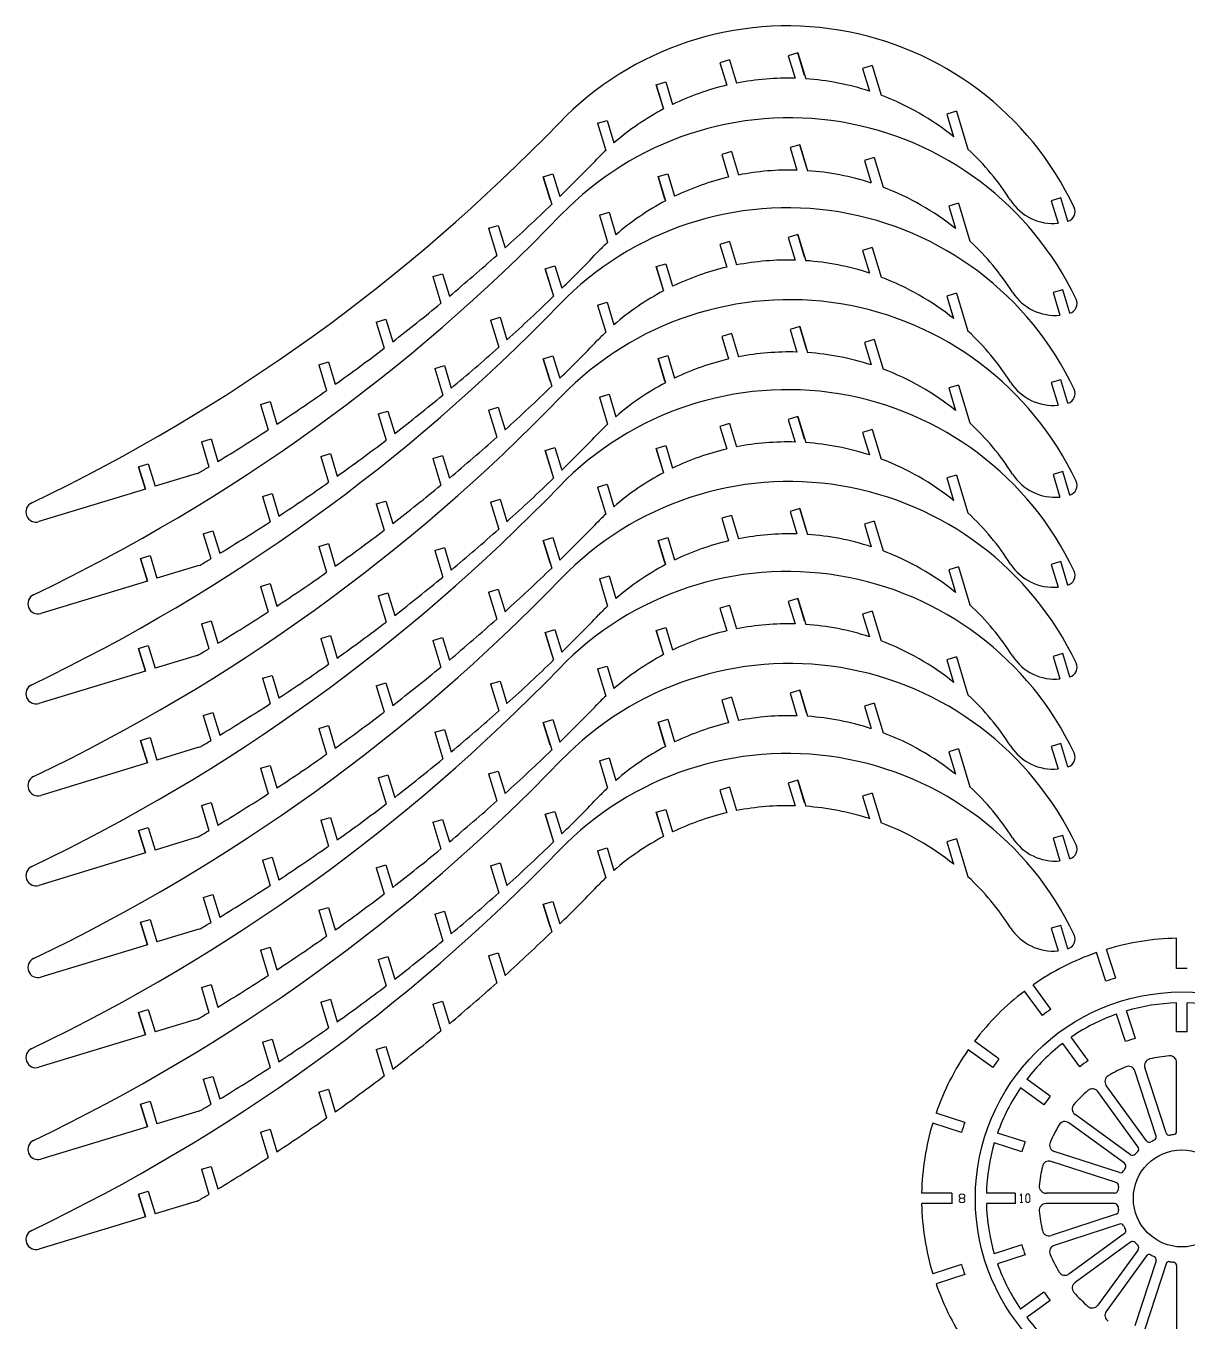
# Model space of a CAD drawing. Header units: millimetres. Extents: x 153 to 1025, y 100 to 692.
# Drawn here: x 168 to 512.7, y 307 to 691.5 of the extents above; entities that cross this region are included whole.
import ezdxf

# ---------------------------------------------------------------- set-up
doc = ezdxf.new("R2010")
doc.units = ezdxf.units.MM

msp = doc.modelspace()

# ---------------------------------------------------------------- linework, layer by layer
for p, q in [((376.85, 681.47), (373.99, 680.6)), ((376.85, 681.47), (378.96, 674.54)), ((397.12, 683.54), (394.26, 682.67)), ((394.26, 682.67), (396.3, 675.97)), ((397.12, 683.54), (399.47, 675.82)), ((399.16, 676.84), (397.12, 683.54)), ((373.99, 680.6), (376.02, 673.91)), ((419.19, 679.72), (416.33, 678.85)), ((416.33, 678.85), (418.37, 672.15)), ((419.19, 679.72), (421.87, 670.92)), ((355.07, 674.05), (357.94, 674.92)), ((355.07, 674.05), (357.26, 666.86)), ((357.11, 667.36), (355.07, 674.05)), ((357.94, 674.92), (359.97, 668.23)), ((444.22, 666.17), (441.36, 665.3)), ((441.36, 665.3), (443.39, 658.61)), ((444.22, 666.17), (447.64, 654.93)), ((337.65, 662.6), (340.51, 663.47)), ((337.65, 662.6), (340.1, 654.56)), ((340.51, 663.47), (342.55, 656.78)), ((377.42, 654.2), (374.56, 653.33)), ((377.42, 654.2), (379.53, 647.26)), ((397.7, 656.26), (394.84, 655.39)), ((394.84, 655.39), (396.88, 648.69)), ((397.7, 656.26), (400.05, 648.54)), ((399.74, 649.57), (397.7, 656.26)), ((374.56, 653.33), (376.6, 646.63)), ((419.77, 652.44), (416.91, 651.57)), ((416.91, 651.57), (418.94, 644.88)), ((419.77, 652.44), (422.44, 643.65)), ((321.58, 646.72), (324.44, 647.59)), ((321.58, 646.72), (324.07, 638.54)), ((323.62, 640.02), (321.58, 646.72)), ((324.44, 647.59), (326.48, 640.89)), ((355.65, 646.78), (358.51, 647.65)), ((355.65, 646.78), (357.84, 639.58)), ((357.69, 640.08), (355.65, 646.78)), ((358.51, 647.65), (360.55, 640.95)), ((444.79, 638.9), (441.93, 638.03)), ((444.79, 638.9), (448.21, 627.65)), ((475.2, 640.48), (472.34, 639.61)), ((472.34, 639.61), (474.37, 632.91)), ((477.32, 633.5), (475.2, 640.48)), ((338.23, 635.32), (341.09, 636.2)), ((338.23, 635.32), (340.68, 627.28)), ((341.09, 636.2), (343.13, 629.5)), ((441.93, 638.03), (443.97, 631.33)), ((305.33, 631.43), (308.19, 632.3)), ((305.33, 631.43), (307.77, 623.4)), ((308.19, 632.3), (310.23, 625.6)), ((477.29, 633.49), (477.32, 633.5)), ((376.85, 627.47), (373.99, 626.6)), ((376.85, 627.47), (378.96, 620.54)), ((397.12, 629.54), (394.26, 628.67)), ((394.26, 628.67), (396.3, 621.97)), ((397.12, 629.54), (399.47, 621.82)), ((399.16, 622.84), (397.12, 629.54)), ((373.99, 626.6), (376.02, 619.91)), ((419.19, 625.72), (416.33, 624.85)), ((416.33, 624.85), (418.37, 618.15)), ((419.19, 625.72), (421.87, 616.92)), ((322.16, 619.44), (325.02, 620.31)), ((322.16, 619.44), (324.64, 611.27)), ((324.19, 612.74), (322.16, 619.44)), ((325.02, 620.31), (327.06, 613.61)), ((355.07, 620.05), (357.94, 620.92)), ((355.07, 620.05), (357.26, 612.86)), ((357.11, 613.36), (355.07, 620.05)), ((357.94, 620.92), (359.97, 614.23)), ((288.79, 617.07), (291.65, 617.94)), ((288.79, 617.07), (291.19, 609.17)), ((291.65, 617.94), (293.69, 611.24)), ((444.22, 612.17), (441.36, 611.3)), ((444.22, 612.17), (447.64, 600.93)), ((475.77, 613.2), (472.91, 612.33)), ((472.91, 612.33), (474.95, 605.63)), ((477.9, 606.22), (475.77, 613.2)), ((337.65, 608.6), (340.51, 609.47)), ((337.65, 608.6), (340.1, 600.56)), ((340.51, 609.47), (342.55, 602.78)), ((441.36, 611.3), (443.39, 604.61)), ((271.99, 603.58), (274.85, 604.46)), ((274.85, 604.46), (276.89, 597.76)), ((305.9, 604.15), (308.76, 605.02)), ((305.9, 604.15), (308.35, 596.12)), ((308.76, 605.02), (310.8, 598.33)), ((477.87, 606.21), (477.9, 606.22)), ((271.99, 603.58), (274.35, 595.82)), ((377.42, 600.2), (374.56, 599.33)), ((377.42, 600.2), (379.53, 593.26)), ((397.7, 602.26), (394.84, 601.39)), ((394.84, 601.39), (396.88, 594.69)), ((397.7, 602.26), (400.05, 594.54)), ((399.74, 595.57), (397.7, 602.26)), ((374.56, 599.33), (376.6, 592.63)), ((419.77, 598.44), (416.91, 597.57)), ((416.91, 597.57), (418.94, 590.88)), ((419.77, 598.44), (422.44, 589.65)), ((321.58, 592.72), (324.44, 593.59)), ((321.58, 592.72), (324.07, 584.54)), ((323.62, 586.02), (321.58, 592.72)), ((324.44, 593.59), (326.48, 586.89)), ((355.65, 592.78), (358.51, 593.65)), ((355.65, 592.78), (357.84, 585.58)), ((357.69, 586.08), (355.65, 592.78)), ((358.51, 593.65), (360.55, 586.95)), ((254.93, 590.94), (257.79, 591.81)), ((254.93, 590.94), (257.25, 583.29)), ((257.79, 591.81), (259.83, 585.11)), ((289.37, 589.79), (292.23, 590.66)), ((289.37, 589.79), (291.77, 581.89)), ((292.23, 590.66), (294.27, 583.96)), ((444.79, 584.9), (441.93, 584.03)), ((444.79, 584.9), (448.21, 573.65)), ((475.2, 586.48), (472.34, 585.61)), ((472.34, 585.61), (474.37, 578.91)), ((477.32, 579.5), (475.2, 586.48)), ((338.23, 581.32), (341.09, 582.2)), ((338.23, 581.32), (340.68, 573.28)), ((341.09, 582.2), (343.13, 575.5)), ((441.93, 584.03), (443.97, 577.33)), ((237.62, 579.1), (240.49, 579.97)), ((237.62, 579.1), (239.92, 571.57)), ((240.49, 579.97), (242.52, 573.28)), ((272.56, 576.31), (275.42, 577.18)), ((275.42, 577.18), (277.46, 570.48)), ((305.33, 577.43), (308.19, 578.3)), ((305.33, 577.43), (307.77, 569.4)), ((308.19, 578.3), (310.23, 571.6)), ((477.29, 579.49), (477.32, 579.5)), ((272.56, 576.31), (274.93, 568.54)), ((376.85, 573.47), (373.99, 572.6)), ((376.85, 573.47), (378.96, 566.54)), ((397.12, 575.54), (394.26, 574.67)), ((394.26, 574.67), (396.3, 567.97)), ((397.12, 575.54), (399.47, 567.82)), ((399.16, 568.84), (397.12, 575.54)), ((373.99, 572.6), (376.02, 565.91)), ((419.19, 571.72), (416.33, 570.85)), ((416.33, 570.85), (418.37, 564.15)), ((419.19, 571.72), (421.87, 562.92)), ((220.08, 568.04), (222.95, 568.91)), ((220.08, 568.04), (222.34, 560.63)), ((222.95, 568.91), (224.98, 562.22)), ((322.16, 565.44), (325.02, 566.31)), ((322.16, 565.44), (324.64, 557.27)), ((324.19, 558.74), (322.16, 565.44)), ((325.02, 566.31), (327.06, 559.61)), ((355.07, 566.05), (357.94, 566.92)), ((355.07, 566.05), (357.26, 558.86)), ((357.11, 559.36), (355.07, 566.05)), ((357.94, 566.92), (359.97, 560.23)), ((201.43, 560.65), (204.29, 561.52)), ((204.29, 561.52), (206.33, 554.83)), ((255.5, 563.66), (258.37, 564.53)), ((255.5, 563.66), (257.83, 556.02)), ((258.37, 564.53), (260.4, 557.84)), ((288.79, 563.07), (291.65, 563.94)), ((288.79, 563.07), (291.19, 555.17)), ((291.65, 563.94), (293.69, 557.24)), ((201.43, 560.65), (203.46, 553.96)), ((203.46, 553.96), (201.43, 560.65)), ((218.79, 558.62), (206.33, 554.83)), ((444.22, 558.17), (441.36, 557.3)), ((444.22, 558.17), (447.64, 546.93)), ((475.77, 559.2), (472.91, 558.33)), ((472.91, 558.33), (474.95, 551.63)), ((477.9, 552.22), (475.77, 559.2)), ((203.46, 553.96), (171.87, 544.34)), ((337.65, 554.6), (340.51, 555.47)), ((337.65, 554.6), (340.1, 546.56)), ((340.51, 555.47), (342.55, 548.78)), ((441.36, 557.3), (443.39, 550.61)), ((238.2, 551.83), (241.06, 552.7)), ((238.2, 551.83), (240.49, 544.3)), ((241.06, 552.7), (243.1, 546)), ((271.99, 549.58), (274.85, 550.46)), ((274.85, 550.46), (276.89, 543.76)), ((305.9, 550.15), (308.76, 551.02)), ((305.9, 550.15), (308.35, 542.12)), ((308.76, 551.02), (310.8, 544.33)), ((477.87, 552.21), (477.9, 552.22)), ((271.99, 549.58), (274.35, 541.82)), ((377.42, 546.2), (374.56, 545.33)), ((377.42, 546.2), (379.53, 539.26)), ((397.7, 548.26), (394.84, 547.39)), ((394.84, 547.39), (396.88, 540.69)), ((397.7, 548.26), (400.05, 540.54)), ((399.74, 541.57), (397.7, 548.26)), ((374.56, 545.33), (376.6, 538.63)), ((419.77, 544.44), (416.91, 543.57)), ((416.91, 543.57), (418.94, 536.88)), ((419.77, 544.44), (422.44, 535.65)), ((220.66, 540.76), (223.52, 541.63)), ((220.66, 540.76), (222.92, 533.35)), ((223.52, 541.63), (225.56, 534.94)), ((321.58, 538.72), (324.44, 539.59)), ((321.58, 538.72), (324.07, 530.54)), ((323.62, 532.02), (321.58, 538.72)), ((324.44, 539.59), (326.48, 532.89)), ((355.65, 538.78), (358.51, 539.65)), ((355.65, 538.78), (357.84, 531.58)), ((357.69, 532.08), (355.65, 538.78)), ((358.51, 539.65), (360.55, 532.95)), ((254.93, 536.94), (257.79, 537.81)), ((254.93, 536.94), (257.25, 529.29)), ((257.79, 537.81), (259.83, 531.11)), ((289.37, 535.79), (292.23, 536.66)), ((289.37, 535.79), (291.77, 527.89)), ((292.23, 536.66), (294.27, 529.96)), ((202, 533.38), (204.87, 534.25)), ((202, 533.38), (204.04, 526.68)), ((204.04, 526.68), (202, 533.38)), ((204.87, 534.25), (206.9, 527.55)), ((219.36, 531.34), (206.9, 527.55)), ((444.79, 530.9), (441.93, 530.03)), ((444.79, 530.9), (448.21, 519.65)), ((475.2, 532.48), (472.34, 531.61)), ((472.34, 531.61), (474.37, 524.91)), ((477.32, 525.5), (475.2, 532.48)), ((338.23, 527.32), (341.09, 528.2)), ((338.23, 527.32), (340.68, 519.28)), ((341.09, 528.2), (343.13, 521.5)), ((441.93, 530.03), (443.97, 523.33)), ((204.04, 526.68), (172.45, 517.07)), ((237.62, 525.1), (240.49, 525.97)), ((237.62, 525.1), (239.92, 517.57)), ((240.49, 525.97), (242.52, 519.28)), ((272.56, 522.31), (275.42, 523.18)), ((275.42, 523.18), (277.46, 516.48)), ((305.33, 523.43), (308.19, 524.3)), ((305.33, 523.43), (307.77, 515.4)), ((308.19, 524.3), (310.23, 517.6)), ((477.29, 525.49), (477.32, 525.5)), ((272.56, 522.31), (274.93, 514.54)), ((376.85, 519.47), (373.99, 518.6)), ((376.85, 519.47), (378.96, 512.54)), ((397.12, 521.54), (394.26, 520.67)), ((394.26, 520.67), (396.3, 513.97)), ((397.12, 521.54), (399.47, 513.82)), ((399.16, 514.84), (397.12, 521.54)), ((373.99, 518.6), (376.02, 511.91)), ((419.19, 517.72), (416.33, 516.85)), ((416.33, 516.85), (418.37, 510.15)), ((419.19, 517.72), (421.87, 508.92)), ((220.08, 514.04), (222.95, 514.91)), ((220.08, 514.04), (222.34, 506.63)), ((222.95, 514.91), (224.98, 508.22)), ((322.16, 511.44), (325.02, 512.31)), ((325.02, 512.31), (327.06, 505.61)), ((355.07, 512.05), (357.94, 512.92)), ((355.07, 512.05), (357.26, 504.86)), ((357.11, 505.36), (355.07, 512.05)), ((357.94, 512.92), (359.97, 506.23)), ((255.5, 509.66), (258.37, 510.53)), ((255.5, 509.66), (257.83, 502.02)), ((258.37, 510.53), (260.4, 503.84)), ((288.79, 509.07), (291.65, 509.94)), ((288.79, 509.07), (291.19, 501.17)), ((291.65, 509.94), (293.69, 503.24)), ((322.16, 511.44), (324.64, 503.27)), ((324.19, 504.74), (322.16, 511.44)), ((201.43, 506.65), (204.29, 507.52)), ((201.43, 506.65), (203.46, 499.96)), ((203.46, 499.96), (201.43, 506.65)), ((204.29, 507.52), (206.33, 500.83)), ((218.79, 504.62), (206.33, 500.83)), ((444.22, 504.17), (441.36, 503.3)), ((444.22, 504.17), (447.64, 492.93)), ((475.77, 505.2), (472.91, 504.33)), ((472.91, 504.33), (474.95, 497.63)), ((477.9, 498.22), (475.77, 505.2)), ((203.46, 499.96), (171.87, 490.34)), ((337.65, 500.6), (340.51, 501.47)), ((337.65, 500.6), (340.1, 492.56)), ((340.51, 501.47), (342.55, 494.78)), ((441.36, 503.3), (443.39, 496.61)), ((238.2, 497.83), (241.06, 498.7)), ((238.2, 497.83), (240.49, 490.3)), ((241.06, 498.7), (243.1, 492)), ((271.99, 495.58), (274.85, 496.46)), ((274.85, 496.46), (276.89, 489.76)), ((305.9, 496.15), (308.76, 497.02)), ((305.9, 496.15), (308.35, 488.12)), ((308.76, 497.02), (310.8, 490.33)), ((477.87, 498.21), (477.9, 498.22)), ((271.99, 495.58), (274.35, 487.82)), ((397.7, 494.26), (394.84, 493.39)), ((394.84, 493.39), (396.88, 486.69)), ((397.7, 494.26), (400.05, 486.54)), ((399.74, 487.57), (397.7, 494.26)), ((377.42, 492.2), (374.56, 491.33)), ((374.56, 491.33), (376.6, 484.63)), ((377.42, 492.2), (379.53, 485.26)), ((419.77, 490.44), (416.91, 489.57)), ((416.91, 489.57), (418.94, 482.88)), ((419.77, 490.44), (422.44, 481.65)), ((220.66, 486.76), (223.52, 487.63)), ((220.66, 486.76), (222.92, 479.35)), ((223.52, 487.63), (225.56, 480.94)), ((321.58, 484.72), (324.44, 485.59)), ((321.58, 484.72), (324.07, 476.54)), ((323.62, 478.02), (321.58, 484.72)), ((324.44, 485.59), (326.48, 478.89)), ((355.65, 484.78), (358.51, 485.65)), ((355.65, 484.78), (357.84, 477.58)), ((357.69, 478.08), (355.65, 484.78)), ((358.51, 485.65), (360.55, 478.95)), ((254.93, 482.94), (257.79, 483.81)), ((254.93, 482.94), (257.25, 475.29)), ((257.79, 483.81), (259.83, 477.11)), ((289.37, 481.79), (292.23, 482.66)), ((289.37, 481.79), (291.77, 473.89)), ((292.23, 482.66), (294.27, 475.96)), ((202, 479.38), (204.87, 480.25)), ((202, 479.38), (204.04, 472.68)), ((204.04, 472.68), (202, 479.38)), ((204.87, 480.25), (206.9, 473.55)), ((219.36, 477.34), (206.9, 473.55)), ((444.79, 476.9), (441.93, 476.03)), ((444.79, 476.9), (448.21, 465.65)), ((475.2, 478.48), (472.34, 477.61)), ((472.34, 477.61), (474.37, 470.91)), ((477.32, 471.5), (475.2, 478.48)), ((338.23, 473.32), (341.09, 474.2)), ((338.23, 473.32), (340.68, 465.28)), ((341.09, 474.2), (343.13, 467.5)), ((441.93, 476.03), (443.97, 469.33)), ((204.04, 472.68), (172.45, 463.07)), ((237.62, 471.1), (240.49, 471.97)), ((237.62, 471.1), (239.92, 463.57)), ((240.49, 471.97), (242.52, 465.28)), ((272.56, 468.31), (275.42, 469.18)), ((275.42, 469.18), (277.46, 462.48)), ((305.33, 469.43), (308.19, 470.3)), ((305.33, 469.43), (307.77, 461.4)), ((308.19, 470.3), (310.23, 463.6)), ((477.29, 471.49), (477.32, 471.5)), ((272.56, 468.31), (274.93, 460.54)), ((376.85, 465.47), (373.99, 464.6)), ((376.85, 465.47), (378.96, 458.54)), ((397.12, 467.54), (394.26, 466.67)), ((394.26, 466.67), (396.3, 459.97)), ((397.12, 467.54), (399.47, 459.82)), ((399.16, 460.84), (397.12, 467.54)), ((373.99, 464.6), (376.02, 457.91)), ((419.19, 463.72), (416.33, 462.85)), ((416.33, 462.85), (418.37, 456.15)), ((419.19, 463.72), (421.87, 454.92)), ((220.08, 460.04), (222.95, 460.91)), ((220.08, 460.04), (222.34, 452.63)), ((222.95, 460.91), (224.98, 454.22)), ((322.16, 457.44), (325.02, 458.31)), ((325.02, 458.31), (327.06, 451.61)), ((355.07, 458.05), (357.94, 458.92)), ((355.07, 458.05), (357.26, 450.86)), ((357.11, 451.36), (355.07, 458.05)), ((357.94, 458.92), (359.97, 452.23)), ((255.5, 455.66), (258.37, 456.53)), ((255.5, 455.66), (257.83, 448.02)), ((258.37, 456.53), (260.4, 449.84)), ((288.79, 455.07), (291.65, 455.94)), ((288.79, 455.07), (291.19, 447.17)), ((291.65, 455.94), (293.69, 449.24)), ((322.16, 457.44), (324.64, 449.27)), ((324.19, 450.74), (322.16, 457.44)), ((201.43, 452.65), (204.29, 453.52)), ((201.43, 452.65), (203.46, 445.96)), ((203.46, 445.96), (201.43, 452.65)), ((204.29, 453.52), (206.33, 446.83)), ((218.79, 450.62), (206.33, 446.83)), ((444.22, 450.17), (441.36, 449.3)), ((444.22, 450.17), (447.64, 438.93)), ((475.77, 451.2), (472.91, 450.33)), ((472.91, 450.33), (474.95, 443.63)), ((477.9, 444.22), (475.77, 451.2)), ((337.65, 446.6), (340.51, 447.47)), ((337.65, 446.6), (340.1, 438.56)), ((340.51, 447.47), (342.55, 440.78)), ((441.36, 449.3), (443.39, 442.61)), ((203.46, 445.96), (171.87, 436.34)), ((238.2, 443.83), (241.06, 444.7)), ((238.2, 443.83), (240.49, 436.3)), ((241.06, 444.7), (243.1, 438)), ((271.99, 441.58), (274.85, 442.46)), ((274.85, 442.46), (276.89, 435.76)), ((305.9, 442.15), (308.76, 443.02)), ((308.76, 443.02), (310.8, 436.33)), ((477.87, 444.21), (477.9, 444.22)), ((271.99, 441.58), (274.35, 433.82)), ((305.9, 442.15), (308.35, 434.12)), ((220.66, 432.76), (223.52, 433.63)), ((220.66, 432.76), (222.92, 425.35)), ((223.52, 433.63), (225.56, 426.94)), ((321.58, 430.72), (324.44, 431.59)), ((321.58, 430.72), (324.07, 422.54)), ((323.62, 424.02), (321.58, 430.72)), ((324.44, 431.59), (326.48, 424.89)), ((254.93, 428.94), (257.79, 429.81)), ((254.93, 428.94), (257.25, 421.29)), ((257.79, 429.81), (259.83, 423.11)), ((289.37, 427.79), (292.23, 428.66)), ((289.37, 427.79), (291.77, 419.89)), ((292.23, 428.66), (294.27, 421.96)), ((202, 425.38), (204.87, 426.25)), ((202, 425.38), (204.04, 418.68)), ((204.04, 418.68), (202, 425.38)), ((204.87, 426.25), (206.9, 419.55)), ((219.36, 423.34), (206.9, 419.55)), ((475.2, 424.48), (472.34, 423.61)), ((472.34, 423.61), (474.37, 416.91)), ((477.32, 417.5), (475.2, 424.48)), ((509.57, 411.69), (509.57, 420.65)), ((204.04, 418.68), (172.45, 409.07)), ((237.62, 417.1), (240.49, 417.97)), ((237.62, 417.1), (239.92, 409.57)), ((240.49, 417.97), (242.52, 411.28)), ((305.33, 415.43), (308.19, 416.3)), ((305.33, 415.43), (307.77, 407.4)), ((308.19, 416.3), (310.23, 409.6)), ((477.29, 417.49), (477.32, 417.5)), ((488.54, 407.86), (485.78, 416.38)), ((491.5, 408.82), (488.74, 417.35)), ((272.56, 414.31), (275.42, 415.18)), ((272.56, 414.31), (274.93, 406.54)), ((275.42, 415.18), (277.46, 408.48)), ((220.08, 406.04), (222.95, 406.91)), ((220.08, 406.04), (222.34, 398.63)), ((222.95, 406.91), (224.98, 400.22)), ((469.73, 397.73), (464.46, 404.98)), ((472.25, 399.56), (466.98, 406.81)), ((255.5, 401.66), (258.37, 402.53)), ((255.5, 401.66), (257.83, 394.02)), ((258.37, 402.53), (260.4, 395.84)), ((288.79, 401.07), (291.65, 401.94)), ((288.79, 401.07), (291.19, 393.17)), ((291.65, 401.94), (293.69, 395.24)), ((509.57, 392.86), (509.57, 401.44)), ((512.68, 392.86), (512.68, 401.45)), ((201.43, 398.65), (204.29, 399.52)), ((201.43, 398.65), (203.46, 391.96)), ((203.46, 391.96), (201.43, 398.65)), ((204.29, 399.52), (206.33, 392.83)), ((218.79, 396.62), (206.33, 392.83)), ((494.36, 389.96), (491.71, 398.12)), ((497.32, 390.92), (494.67, 399.09)), ((203.46, 391.96), (171.87, 382.34)), ((238.2, 389.83), (241.06, 390.7)), ((238.2, 389.83), (240.49, 382.3)), ((241.06, 390.7), (243.1, 384)), ((271.99, 387.58), (274.85, 388.46)), ((274.85, 388.46), (276.89, 381.76)), ((456.8, 384.8), (449.55, 390.06)), ((480.8, 382.5), (475.75, 389.44)), ((483.32, 384.33), (478.27, 391.27)), ((271.99, 387.58), (274.35, 379.82)), ((454.97, 382.28), (447.72, 387.55)), ((503.48, 361.9), (497.18, 381.27)), ((506.44, 362.86), (500.14, 382.23)), ((509.57, 363.35), (509.57, 383.73)), ((220.66, 378.76), (223.52, 379.63)), ((220.66, 378.76), (222.92, 371.35)), ((223.52, 379.63), (225.56, 372.94)), ((472.03, 373.73), (465.08, 378.78)), ((500.66, 360.46), (488.68, 376.94)), ((254.93, 374.94), (257.79, 375.81)), ((254.93, 374.94), (257.25, 367.29)), ((257.79, 375.81), (259.83, 369.11)), ((470.2, 371.21), (463.25, 376.26)), ((498.14, 358.63), (486.17, 375.11)), ((202, 371.38), (204.87, 372.25)), ((202, 371.38), (204.04, 364.68)), ((204.04, 364.68), (202, 371.38)), ((204.87, 372.25), (206.9, 365.55)), ((219.36, 369.34), (206.9, 365.55)), ((445.7, 363.02), (437.18, 365.79)), ((446.67, 365.98), (438.15, 368.75)), ((494.07, 353.87), (477.59, 365.85)), ((495.9, 356.39), (479.42, 368.36)), ((204.04, 364.68), (172.45, 355.07)), ((237.62, 363.1), (240.49, 363.97)), ((237.62, 363.1), (239.92, 355.57)), ((240.49, 363.97), (242.52, 357.28)), ((464.57, 360.17), (456.41, 362.82)), ((463.61, 357.21), (455.45, 359.86)), ((491.67, 348.09), (472.3, 354.38)), ((492.63, 351.05), (473.26, 357.34)), ((220.08, 352.04), (222.95, 352.91)), ((220.08, 352.04), (222.34, 344.63)), ((222.95, 352.91), (224.98, 346.22)), ((201.43, 344.65), (204.29, 345.52)), ((201.43, 344.65), (203.46, 337.96)), ((203.46, 337.96), (201.43, 344.65)), ((204.29, 345.52), (206.33, 338.83)), ((218.79, 342.62), (206.33, 338.83)), ((442.84, 344.96), (433.88, 344.96)), ((461.67, 344.96), (453.09, 344.96)), ((491.18, 344.96), (470.8, 344.96)), ((442.84, 341.85), (433.88, 341.85)), ((461.67, 341.85), (453.09, 341.85)), ((491.18, 341.85), (470.8, 341.85)), ((491.67, 338.72), (472.3, 332.42)), ((203.46, 337.96), (171.87, 328.34)), ((492.63, 335.76), (473.26, 329.46)), ((494.07, 332.94), (477.59, 320.96)), ((463.61, 329.6), (455.45, 326.95)), ((495.9, 330.42), (479.42, 318.45)), ((498.14, 328.18), (486.17, 311.7)), ((445.71, 323.78), (437.18, 321.01)), ((464.57, 326.64), (456.41, 323.99)), ((500.66, 326.35), (488.69, 309.87)), ((503.48, 324.91), (497.19, 305.54)), ((506.44, 323.95), (500.15, 304.58)), ((509.57, 323.45), (509.57, 303.08)), ((446.67, 320.82), (438.15, 318.06)), ((470.2, 315.59), (463.26, 310.55)), ((472.03, 313.08), (465.09, 308.03))]:
    msp.add_line(p, q)
at = {"color": 7, "lineweight": 0}
for points in [[(445.44, 342.19), (445.02, 342.6), (445.02, 343.02), (445.44, 343.44), (446.27, 343.44), (446.69, 343.85), (446.69, 344.27), (446.27, 344.69), (445.44, 344.69), (445.02, 344.27), (445.02, 343.85), (445.44, 343.44)], [(446.27, 343.44), (446.69, 343.02), (446.69, 342.6), (446.27, 342.19), (445.44, 342.19)], [(463.11, 344.3), (463.53, 344.72), (463.53, 342.22)], [(463.11, 342.22), (463.94, 342.22)]]:
    msp.add_lwpolyline(points, dxfattribs=at)
msp.add_lwpolyline([(465.2, 342.22), (464.78, 342.63), (464.78, 344.3), (465.2, 344.72), (465.61, 344.72), (466.03, 344.3), (466.03, 342.63), (465.61, 342.22), (465.2, 342.22)], close=True, dxfattribs=at)
for radius in [61.3, 14.4]:
    msp.add_circle((511.13, 343.4), radius)
for centre, radius, start, end in [((394.07, 597.38), 94.14, 25.3274, 135.9993), ((394.07, 597.38), 78.62, 103.267, 115.6986), ((394.07, 597.38), 78.62, 88.3726, 101.0796), ((394.07, 597.38), 78.62, 71.9976, 86.0571), ((394.07, 597.38), 78.62, 51.1438, 69.2936), ((394.07, 597.38), 78.62, 117.9113, 130.9359), ((-64.7, 1040.42), 543.63, 295.5428, 315.9993), ((394.64, 570.1), 94.14, 25.3274, 135.9993), ((394.07, 597.38), 78.62, 133.3455, 135.9993), ((394.07, 597.38), 78.62, 32.6144, 47.0497), ((-63.75, 1039.5), 557.82, 314.3914, 315.9993), ((394.64, 570.1), 78.62, 103.267, 115.6986), ((394.64, 570.1), 78.62, 88.3726, 101.0796), ((394.64, 570.1), 78.62, 71.9976, 86.0571), ((394.64, 570.1), 78.62, 51.1438, 69.2936), ((-63.75, 1039.5), 557.82, 312.0993, 314.0456), ((394.64, 570.1), 78.62, 117.9113, 130.9359), ((472.93, 647.84), 15, 212.6144, 275.53), ((-64.13, 1013.14), 543.63, 295.5428, 315.9993), ((394.07, 543.38), 94.14, 25.3274, 135.9993), ((476.45, 636.37), 3, 286.9213, 25.3274), ((394.64, 570.1), 78.62, 133.3455, 135.9993), ((394.64, 570.1), 78.62, 32.6144, 47.0497), ((-63.75, 1039.5), 557.82, 309.8495, 311.7602), ((-63.17, 1012.22), 557.82, 314.3914, 315.9993), ((394.07, 543.38), 78.62, 103.267, 115.6986), ((394.07, 543.38), 78.62, 88.3726, 101.0796), ((394.07, 543.38), 78.62, 71.9976, 86.0571), ((394.07, 543.38), 78.62, 51.1438, 69.2936), ((394.07, 543.38), 78.62, 117.9113, 130.9359), ((473.5, 620.56), 15, 212.6144, 275.53), ((-64.7, 986.42), 543.63, 295.5428, 315.9993), ((-63.75, 1039.5), 557.82, 307.6365, 309.5163), ((-63.17, 1012.22), 557.82, 312.0993, 314.0456), ((394.64, 516.1), 94.14, 25.3274, 135.9993), ((477.02, 609.09), 3, 286.9213, 25.3274), ((394.07, 543.38), 78.62, 133.3455, 135.9993), ((394.07, 543.38), 78.62, 32.6144, 47.0497), ((-63.17, 1012.22), 557.82, 309.8495, 311.7602), ((-63.75, 985.5), 557.82, 314.3914, 315.9993), ((-63.75, 1039.5), 557.82, 305.4554, 307.3084), ((394.64, 516.1), 78.62, 103.267, 115.6986), ((394.64, 516.1), 78.62, 88.3726, 101.0796), ((394.64, 516.1), 78.62, 71.9976, 86.0571), ((394.64, 516.1), 78.62, 51.1438, 69.2936), ((-63.75, 985.5), 557.82, 312.0993, 314.0456), ((394.64, 516.1), 78.62, 117.9113, 130.9359), ((472.93, 593.84), 15, 212.6144, 275.53), ((-64.13, 959.14), 543.63, 295.5428, 315.9993), ((-63.75, 1039.5), 557.82, 303.3018, 305.1317), ((-63.17, 1012.22), 557.82, 307.6365, 309.5163), ((394.07, 489.38), 94.14, 25.3274, 135.9993), ((476.45, 582.37), 3, 286.9213, 25.3274), ((394.64, 516.1), 78.62, 133.3455, 135.9993), ((394.64, 516.1), 78.62, 32.6144, 47.0497), ((-63.75, 1039.5), 557.82, 301.1718, 302.9819), ((-63.75, 985.5), 557.82, 309.8495, 311.7602), ((-63.17, 958.22), 557.82, 314.3914, 315.9993), ((-63.17, 1012.22), 557.82, 305.4554, 307.3084), ((394.07, 489.38), 78.62, 103.267, 115.6986), ((394.07, 489.38), 78.62, 88.3726, 101.0796), ((394.07, 489.38), 78.62, 71.9976, 86.0571), ((394.07, 489.38), 78.62, 51.1438, 69.2936), ((217.91, 561.49), 3, 286.9213, 300.5082), ((-63.75, 1039.5), 557.82, 300.5082, 300.855), ((394.07, 489.38), 78.62, 117.9113, 130.9359), ((473.5, 566.56), 15, 212.6144, 275.53), ((-64.7, 932.42), 543.63, 295.5428, 315.9993), ((-63.17, 1012.22), 557.82, 303.3018, 305.1317), ((-63.75, 985.5), 557.82, 307.6365, 309.5163), ((-63.17, 958.22), 557.82, 312.0993, 314.0456), ((394.64, 462.1), 94.14, 25.3274, 135.9993), ((477.02, 555.09), 3, 286.9213, 25.3274), ((171, 547.21), 3, 115.5428, 286.9213), ((394.07, 489.38), 78.62, 133.3455, 135.9993), ((394.07, 489.38), 78.62, 32.6144, 47.0497), ((-63.17, 1012.22), 557.82, 301.1718, 302.9819), ((-63.75, 931.5), 557.82, 314.3914, 315.9993), ((-63.75, 985.5), 557.82, 305.4554, 307.3084), ((-63.17, 958.22), 557.82, 309.8495, 311.7602), ((394.64, 462.1), 78.62, 103.267, 115.6986), ((394.64, 462.1), 78.62, 88.3726, 101.0796), ((394.64, 462.1), 78.62, 71.9976, 86.0571), ((394.64, 462.1), 78.62, 51.1438, 69.2936), ((218.49, 534.21), 3, 286.9213, 300.5082), ((-63.17, 1012.22), 557.82, 300.5082, 300.855), ((394.64, 462.1), 78.62, 117.9113, 130.9359), ((472.93, 539.84), 15, 212.6144, 275.53), ((-64.13, 905.14), 543.63, 295.5428, 315.9993), ((-63.75, 985.5), 557.82, 303.3018, 305.1317), ((-63.17, 958.22), 557.82, 307.6365, 309.5163), ((-63.75, 931.5), 557.82, 312.0993, 314.0456), ((394.07, 435.38), 94.14, 25.3274, 135.9993), ((476.45, 528.37), 3, 286.9213, 25.3274), ((171.57, 519.94), 3, 115.5428, 286.9213), ((394.64, 462.1), 78.62, 133.3455, 135.9993), ((394.64, 462.1), 78.62, 32.6144, 47.0497), ((-63.75, 985.5), 557.82, 301.1718, 302.9819), ((-63.75, 931.5), 557.82, 309.8495, 311.7602), ((-63.17, 904.22), 557.82, 314.3914, 315.9993), ((-63.17, 958.22), 557.82, 305.4554, 307.3084), ((394.07, 435.38), 78.62, 103.267, 115.6986), ((394.07, 435.38), 78.62, 88.3726, 101.0796), ((394.07, 435.38), 78.62, 71.9976, 86.0571), ((394.07, 435.38), 78.62, 51.1438, 69.2936), ((217.91, 507.49), 3, 286.9213, 300.5082), ((-63.75, 985.5), 557.82, 300.5082, 300.855), ((394.07, 435.38), 78.62, 117.9113, 130.9359), ((473.5, 512.56), 15, 212.6144, 275.53), ((-64.7, 878.42), 543.63, 295.5428, 315.9993), ((-63.17, 958.22), 557.82, 303.3018, 305.1317), ((-63.75, 931.5), 557.82, 307.6365, 309.5163), ((-63.17, 904.22), 557.82, 312.0993, 314.0456), ((394.64, 408.1), 94.14, 25.3274, 135.9993), ((477.02, 501.09), 3, 286.9213, 25.3274), ((171, 493.21), 3, 115.5428, 286.9213), ((394.07, 435.38), 78.62, 133.3455, 135.9993), ((394.07, 435.38), 78.62, 32.6144, 47.0497), ((-63.17, 958.22), 557.82, 301.1718, 302.9819), ((-63.75, 877.5), 557.82, 314.3914, 315.9993), ((-63.75, 931.5), 557.82, 305.4554, 307.3084), ((-63.17, 904.22), 557.82, 309.8495, 311.7602), ((394.64, 408.1), 78.62, 103.267, 115.6986), ((394.64, 408.1), 78.62, 88.3726, 101.0796), ((394.64, 408.1), 78.62, 71.9976, 86.0571), ((394.64, 408.1), 78.62, 51.1438, 69.2936), ((218.49, 480.21), 3, 286.9213, 300.5082), ((-63.17, 958.22), 557.82, 300.5082, 300.855), ((394.64, 408.1), 78.62, 117.9113, 130.9359), ((472.93, 485.84), 15, 212.6144, 275.53), ((-64.13, 851.14), 543.63, 295.5428, 315.9993), ((-63.75, 931.5), 557.82, 303.3018, 305.1317), ((-63.17, 904.22), 557.82, 307.6365, 309.5163), ((-63.75, 877.5), 557.82, 312.0993, 314.0456), ((394.07, 381.38), 94.14, 25.3274, 135.9993), ((476.45, 474.37), 3, 286.9213, 25.3274), ((171.57, 465.94), 3, 115.5428, 286.9213), ((394.64, 408.1), 78.62, 32.6144, 47.0497), ((-63.75, 931.5), 557.82, 301.1718, 302.9819), ((-63.17, 850.22), 557.82, 314.3914, 315.9993), ((394.64, 408.1), 78.62, 133.3455, 135.9993), ((-63.17, 904.22), 557.82, 305.4554, 307.3084), ((-63.75, 877.5), 557.82, 309.8495, 311.7602), ((394.07, 381.38), 78.62, 103.267, 115.6986), ((394.07, 381.38), 78.62, 88.3726, 101.0796), ((394.07, 381.38), 78.62, 71.9976, 86.0571), ((394.07, 381.38), 78.62, 51.1438, 69.2936), ((217.91, 453.49), 3, 286.9213, 300.5082), ((-63.75, 931.5), 557.82, 300.5082, 300.855), ((394.07, 381.38), 78.62, 117.9113, 130.9359), ((473.5, 458.56), 15, 212.6144, 275.53), ((-64.7, 824.42), 543.63, 295.5428, 315.9993), ((-63.17, 904.22), 557.82, 303.3018, 305.1317), ((-63.75, 877.5), 557.82, 307.6365, 309.5163), ((-63.17, 850.22), 557.82, 312.0993, 314.0456), ((477.02, 447.09), 3, 286.9213, 25.3274), ((171, 439.21), 3, 115.5428, 286.9213), ((394.07, 381.38), 78.62, 133.3455, 135.9993), ((394.07, 381.38), 78.62, 32.6144, 47.0497), ((-63.17, 904.22), 557.82, 301.1718, 302.9819), ((-63.75, 823.5), 557.82, 314.3914, 315.9993), ((-63.75, 877.5), 557.82, 305.4554, 307.3084), ((-63.17, 850.22), 557.82, 309.8495, 311.7602), ((218.49, 426.21), 3, 286.9213, 300.5082), ((-63.17, 904.22), 557.82, 300.5082, 300.855), ((472.93, 431.84), 15, 212.6144, 275.53), ((-63.75, 877.5), 557.82, 303.3018, 305.1317), ((-63.17, 850.22), 557.82, 307.6365, 309.5163), ((-63.75, 823.5), 557.82, 312.0993, 314.0456), ((476.45, 420.37), 3, 286.9213, 25.3274), ((511.13, 343.4), 77.26, 91.155, 106.8469), ((511.13, 343.4), 77.26, 109.155, 124.8469), ((171.57, 411.94), 3, 115.5428, 286.9213), ((511.13, 343.4), 68.3, 88.6957, 91.3064), ((-63.75, 877.5), 557.82, 301.1718, 302.9819), ((511.13, 343.4), 68.3, 106.6957, 109.3064), ((-63.17, 850.22), 557.82, 305.4554, 307.3084), ((-63.75, 823.5), 557.82, 309.8495, 311.7602), ((511.13, 343.4), 77.26, 127.155, 142.8469), ((511.13, 343.4), 58.06, 91.5456, 106.4739), ((511.13, 343.4), 58.06, 73.5456, 88.4739), ((217.91, 399.49), 3, 286.9213, 300.5082), ((-63.75, 877.5), 557.82, 300.5082, 300.855), ((511.13, 343.4), 68.3, 124.6957, 127.3064), ((511.13, 343.41), 58.06, 109.5456, 124.4739), ((-63.17, 850.22), 557.82, 303.3018, 305.1317), ((-63.75, 823.5), 557.82, 307.6365, 309.5163), ((511.13, 343.4), 49.48, 88.1993, 91.8036), ((511.13, 343.41), 58.06, 127.5456, 142.4739), ((511.13, 343.4), 49.48, 106.1993, 109.8036), ((171, 385.21), 3, 115.5428, 286.9213), ((511.13, 343.4), 77.26, 145.155, 160.8469), ((511.13, 343.4), 68.3, 142.6957, 145.3064), ((502.05, 382.85), 2, 102.9618, 198), ((511.13, 343.4), 42.48, 95.0417, 102.9618), ((507.57, 383.73), 2, 0, 95.0417), ((-63.17, 850.22), 557.82, 301.1718, 302.9819), ((511.13, 343.4), 49.48, 124.1993, 127.8036), ((511.13, 343.4), 42.48, 113.0417, 120.9618), ((495.28, 380.65), 2, 18, 113.0417), ((-63.75, 823.5), 557.82, 305.4554, 307.3084), ((490.3, 378.11), 2, 120.9618, 216), ((511.13, 343.41), 58.06, 145.5456, 160.4739), ((511.13, 343.4), 49.48, 142.1993, 145.8036), ((511.13, 343.4), 42.48, 131.0417, 138.9618), ((484.55, 373.93), 2, 36, 131.0417), ((218.49, 372.21), 3, 286.9213, 300.5082), ((-63.17, 850.22), 557.82, 300.5082, 300.855), ((480.59, 369.98), 2, 138.9618, 234), ((-63.75, 823.5), 557.82, 303.3018, 305.1317), ((511.13, 343.4), 77.26, 163.155, 178.8469), ((511.13, 343.4), 68.3, 160.6957, 163.3064), ((476.41, 364.23), 2, 54, 149.0417), ((511.13, 343.4), 42.48, 149.0417, 156.9618), ((502.53, 361.59), 1, 295.3045, 18), ((507.39, 363.17), 1, 198, 280.7027), ((511.13, 343.4), 19.11, 97.3045, 100.7027), ((508.57, 363.35), 1, 277.3045, 0), ((171.57, 357.94), 3, 115.5428, 286.9213), ((511.13, 343.41), 58.06, 163.5456, 178.4739), ((511.13, 343.4), 49.48, 160.1993, 163.8036), ((473.88, 359.25), 2, 156.9618, 252), ((497.33, 358.04), 1, 313.3045, 36), ((501.47, 361.05), 1, 216, 298.7027), ((511.13, 343.4), 19.11, 115.3045, 118.7027), ((-63.75, 823.5), 557.82, 301.1718, 302.9819), ((471.68, 352.48), 2, 72, 167.0417), ((493.48, 353.06), 1, 331.3045, 54), ((496.49, 357.2), 1, 234, 316.7027), ((511.13, 343.4), 19.11, 133.3045, 136.7027), ((511.13, 343.4), 42.48, 167.0417, 174.9618), ((492.94, 352), 1, 252, 334.7027), ((511.13, 343.4), 19.11, 151.3045, 154.7027), ((470.8, 346.96), 2, 174.9618, 270), ((491.36, 347.14), 1, 349.3045, 72), ((511.13, 343.4), 19.11, 169.3045, 172.7027), ((217.91, 345.49), 3, 286.9213, 300.5082), ((-63.75, 823.5), 557.82, 300.5082, 300.855), ((511.13, 343.4), 68.3, 178.6957, 181.3064), ((511.13, 343.4), 49.48, 178.1993, 181.8036), ((491.18, 345.96), 1, 270, 352.7027), ((511.13, 343.4), 77.26, 181.155, 196.8469), ((511.13, 343.41), 58.06, 181.5456, 196.4739), ((470.8, 339.85), 2, 90, 185.0417), ((511.13, 343.4), 42.48, 185.0417, 192.9618), ((491.18, 340.85), 1, 7.3045, 90), ((491.36, 339.67), 1, 288, 10.7027), ((511.13, 343.4), 19.11, 187.3045, 190.7027), ((492.94, 334.81), 1, 25.3045, 108), ((511.13, 343.4), 19.11, 205.3045, 208.7027), ((171, 331.21), 3, 115.5428, 286.9213), ((471.68, 334.33), 2, 192.9618, 288), ((493.48, 333.75), 1, 306, 28.7027), ((511.13, 343.4), 49.48, 196.1993, 199.8036), ((473.88, 327.56), 2, 108, 203.0417), ((496.49, 329.61), 1, 43.3045, 126), ((511.13, 343.4), 19.11, 223.3045, 226.7027), ((497.33, 328.77), 1, 324, 46.7027), ((511.13, 343.4), 68.3, 196.6957, 199.3064), ((511.12, 343.41), 58.06, 199.5456, 214.4739), ((511.13, 343.4), 42.48, 203.0417, 210.9618), ((501.47, 325.76), 1, 61.3045, 144), ((511.13, 343.4), 19.11, 241.3045, 244.7027), ((502.53, 325.22), 1, 342, 64.7027), ((507.39, 323.64), 1, 79.3045, 162), ((511.13, 343.4), 19.11, 259.3045, 262.7027), ((508.57, 323.45), 1, 0, 82.7027), ((476.42, 322.58), 2, 210.9618, 306), ((511.13, 343.4), 77.26, 199.155, 214.8469), ((511.13, 343.4), 49.48, 214.1993, 217.8036), ((480.6, 316.83), 2, 126, 221.0417), ((511.13, 343.4), 42.48, 221.0417, 228.9618), ((484.55, 312.87), 2, 228.9618, 324), ((511.12, 343.41), 58.06, 217.5456, 232.4739), ((490.3, 308.69), 2, 144, 239.0417)]:
    msp.add_arc(centre, radius, start, end)

doc.saveas('drawing.dxf')
